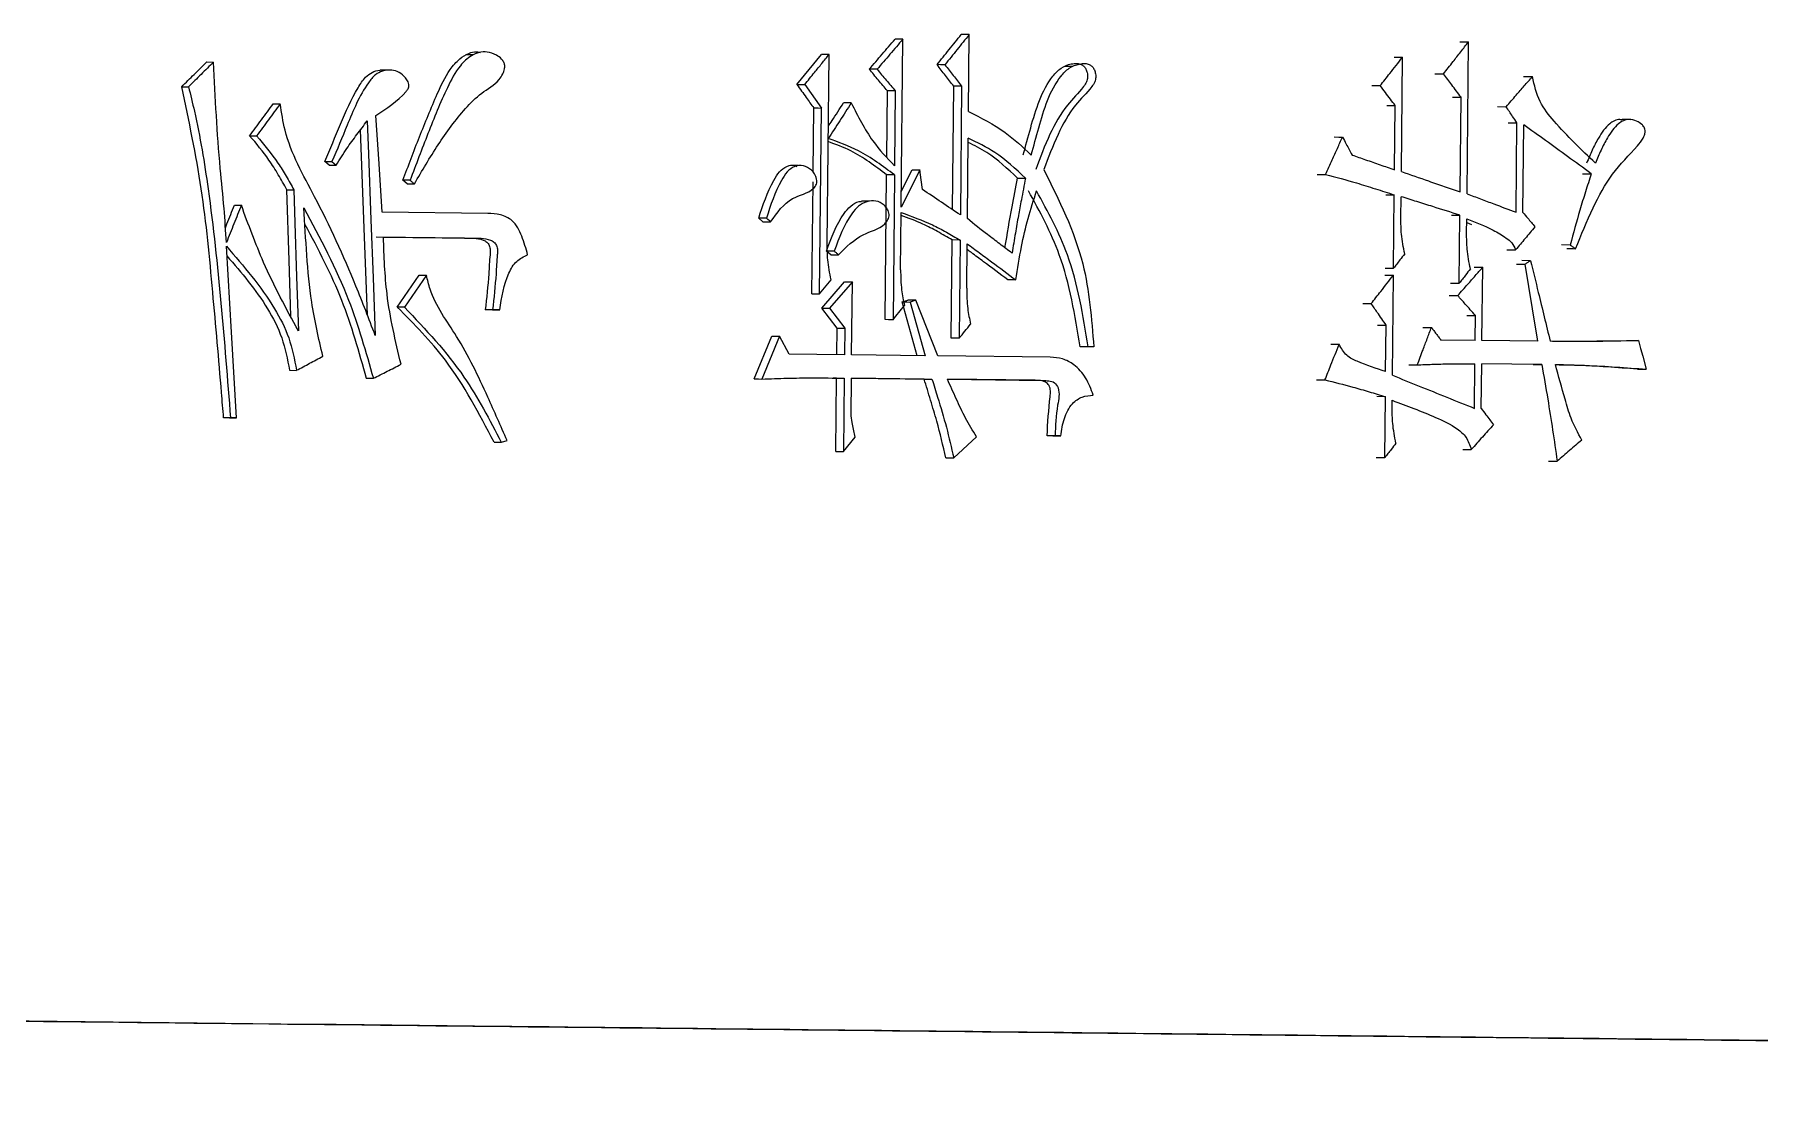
# Model space of a CAD drawing. Header units: millimetres. Extents: x 2344 to 4024, y 1094 to 2282.
# Drawn here: x 2963.73 to 2973.13, y 1241.76 to 1247.6 of the extents above; entities that cross this region are included whole.
import ezdxf

# ---------------------------------------------------------------- set-up
doc = ezdxf.new("R2010")
doc.units = ezdxf.units.MM

msp = doc.modelspace()

# ---------------------------------------------------------------- linework, layer by layer
at = {"color": 7, "linetype": 'Continuous', "lineweight": 25}
for p, q in [((2968.454, 1246.6584), (2968.4631, 1247.5734)), ((2968.8206, 1247.18), (2968.8247, 1247.5986)), ((2971.5383, 1246.7311), (2971.5465, 1247.5585)), ((2964.6683, 1247.4494), (2964.7059, 1247.4492)), ((2966.1205, 1247.4885), (2966.0806, 1247.4887)), ((2967.8858, 1247.3265), (2968.0188, 1247.4905)), ((2968.0508, 1246.4584), (2968.061, 1247.4903)), ((2971.1806, 1246.8519), (2971.1868, 1247.475)), ((2965.6526, 1247.404), (2965.6135, 1247.4042)), ((2969.3879, 1247.4254), (2969.3436, 1247.4256)), ((2971.3637, 1247.3851), (2971.4103, 1247.3848)), ((2971.8471, 1247.37), (2971.8947, 1247.3697)), ((2967.8858, 1247.3265), (2967.9279, 1247.3262)), ((2967.9279, 1247.3262), (2968.0194, 1247.1986)), ((2968.3755, 1246.9314), (2968.379, 1247.2918)), ((2968.4218, 1247.2916), (2968.379, 1247.2918)), ((2968.4218, 1247.2916), (2968.4177, 1246.8827)), ((2968.7336, 1246.6447), (2968.7403, 1247.317)), ((2968.7835, 1247.3168), (2968.7403, 1247.317)), ((2968.7835, 1247.3168), (2968.7766, 1246.6158)), ((2971.0191, 1247.3208), (2971.0653, 1247.3205)), ((2971.5011, 1246.7412), (2971.5062, 1247.2572)), ((2965.0309, 1247.2215), (2965.069, 1247.2213)), ((2967.9738, 1246.8496), (2967.9773, 1247.1989)), ((2968.0094, 1246.1862), (2968.0194, 1247.1986)), ((2968.182, 1247.2261), (2968.1396, 1247.2263)), ((2971.1432, 1246.8621), (2971.1467, 1247.2125)), ((2971.7046, 1247.206), (2971.7517, 1247.2057)), ((2971.8055, 1246.6307), (2971.8103, 1247.1175)), ((2971.8427, 1246.6303), (2971.8474, 1247.1073)), ((2972.4179, 1247.1351), (2972.3837, 1247.1353)), ((2972.432, 1247.135), (2972.423, 1247.1351)), ((2968.8148, 1246.5959), (2968.8191, 1247.034)), ((2967.8928, 1246.8853), (2967.8508, 1246.8856)), ((2965.7768, 1246.8047), (2965.7377, 1246.8049)), ((2965.7611, 1246.7852), (2965.7378, 1246.8049)), ((2967.9672, 1246.1864), (2967.9733, 1246.7965)), ((2968.3667, 1246.0457), (2968.3745, 1246.8342)), ((2968.4172, 1246.834), (2968.3745, 1246.8342)), ((2968.4172, 1246.834), (2968.4094, 1246.0455)), ((2969.0875, 1246.8166), (2969.1312, 1246.8164)), ((2968.2797, 1246.6913), (2968.2368, 1246.6915)), ((2971.0956, 1246.7261), (2971.1419, 1246.7258)), ((2971.1379, 1246.3266), (2971.1419, 1246.7258)), ((2971.1781, 1246.5988), (2971.1792, 1246.7156)), ((2964.8193, 1246.6687), (2964.8571, 1246.6685)), ((2966.2002, 1246.6248), (2965.6252, 1246.6311)), ((2967.7192, 1246.5983), (2967.6774, 1246.5986)), ((2967.7005, 1246.5788), (2967.6774, 1246.5986)), ((2968.4506, 1246.3176), (2968.4537, 1246.6291)), ((2971.4961, 1246.2447), (2971.4998, 1246.6147)), ((2971.5362, 1246.5169), (2971.5369, 1246.5948)), ((2966.0728, 1246.4896), (2965.5928, 1246.4949)), ((2965.6317, 1246.4947), (2966.1124, 1246.4894)), ((2966.0729, 1246.4896), (2966.1124, 1246.4894)), ((2967.7005, 1246.5788), (2967.7423, 1246.5786)), ((2971.5367, 1246.575), (2971.5631, 1246.5636)), ((2968.0697, 1246.3995), (2968.0467, 1246.4192)), ((2968.0697, 1246.3995), (2968.112, 1246.3993)), ((2968.7267, 1245.9444), (2968.732, 1246.4798)), ((2968.7752, 1246.4795), (2968.732, 1246.4798)), ((2968.7752, 1246.4795), (2968.7699, 1245.9441)), ((2968.811, 1246.2163), (2968.8134, 1246.4596)), ((2971.7563, 1246.4265), (2971.8034, 1246.4262)), ((2972.1008, 1246.4521), (2972.0533, 1246.4524)), ((2971.0916, 1246.3269), (2971.1379, 1246.3266)), ((2971.6199, 1245.9318), (2971.6238, 1246.3309)), ((2971.8075, 1246.3481), (2971.8548, 1246.3478)), ((2971.8847, 1246.3669), (2971.8374, 1246.3672)), ((2965.7073, 1246.1139), (2965.827, 1246.2877)), ((2965.8662, 1246.2875), (2965.7463, 1246.1137)), ((2965.827, 1246.2877), (2965.8662, 1246.2875)), ((2968.0094, 1246.1862), (2968.072, 1246.2634)), ((2968.0205, 1246.108), (2968.1454, 1246.2526)), ((2968.1878, 1246.2524), (2968.0628, 1246.1077)), ((2968.1839, 1245.8532), (2968.1878, 1246.2524)), ((2971.1321, 1245.7425), (2971.1375, 1246.2877)), ((2971.4491, 1246.245), (2971.4961, 1246.2447)), ((2965.7463, 1246.1137), (2965.7073, 1246.1139)), ((2967.9672, 1246.1864), (2968.0094, 1246.1862)), ((2968.4599, 1246.142), (2968.4908, 1246.1514)), ((2968.5416, 1245.8491), (2968.4599, 1246.142)), ((2968.5337, 1246.1512), (2968.5028, 1246.1418)), ((2968.5028, 1246.1418), (2968.5845, 1245.8488)), ((2968.6537, 1245.848), (2968.5337, 1246.1512)), ((2970.9699, 1246.1336), (2971.016, 1246.1333)), ((2971.4413, 1246.177), (2971.488, 1246.1767)), ((2966.2264, 1246.0987), (2966.1867, 1246.0989)), ((2966.2259, 1246.0985), (2966.1867, 1246.0989)), ((2966.2259, 1246.0985), (2966.2657, 1246.0983)), ((2966.2657, 1246.0983), (2966.2264, 1246.0987)), ((2968.1043, 1245.9999), (2968.0205, 1246.108)), ((2968.0628, 1246.1077), (2968.1467, 1245.9997)), ((2971.5826, 1245.9322), (2971.5839, 1246.0685)), ((2967.6533, 1245.7226), (2967.7485, 1245.9552)), ((2967.7904, 1245.9549), (2967.695, 1245.7223)), ((2967.8436, 1245.857), (2967.7904, 1245.9549)), ((2968.1029, 1245.8539), (2968.1043, 1245.9999)), ((2968.1467, 1245.9997), (2968.1452, 1245.8537)), ((2971.0949, 1245.7624), (2971.0974, 1246.0155)), ((2971.5826, 1245.9322), (2971.396, 1245.9343)), ((2971.9249, 1245.9283), (2971.6199, 1245.9318)), ((2972.327, 1245.9299), (2972.4246, 1245.9322)), ((2968.1452, 1245.8537), (2967.8436, 1245.857)), ((2968.5845, 1245.8488), (2968.1839, 1245.8532)), ((2969.2668, 1245.8412), (2968.6537, 1245.848)), ((2969.4733, 1245.8974), (2969.4291, 1245.8976)), ((2969.5039, 1245.897), (2969.4597, 1245.8973)), ((2969.5039, 1245.897), (2969.4734, 1245.8974)), ((2970.7952, 1245.9117), (2970.8411, 1245.9114)), ((2965.1195, 1245.7698), (2965.1577, 1245.7696)), ((2971.5789, 1245.5623), (2971.5813, 1245.8056)), ((2971.6162, 1245.5618), (2971.6186, 1245.8052)), ((2971.946, 1245.8015), (2971.6186, 1245.8052)), ((2971.8986, 1245.8018), (2971.946, 1245.8015)), ((2965.538, 1245.7264), (2965.5768, 1245.7262)), ((2968.1016, 1245.7274), (2968.0839, 1245.7275)), ((2968.0977, 1245.3282), (2968.1016, 1245.7274)), ((2968.1016, 1245.7274), (2968.144, 1245.7271)), ((2968.144, 1245.7271), (2968.14, 1245.328)), ((2968.1806, 1245.5222), (2968.1826, 1245.7267)), ((2968.1826, 1245.7267), (2968.6217, 1245.7218)), ((2968.5787, 1245.7221), (2968.1826, 1245.7265)), ((2968.5787, 1245.7221), (2968.6217, 1245.7218)), ((2968.7063, 1245.7209), (2969.2273, 1245.7151)), ((2969.1835, 1245.7154), (2968.7064, 1245.7207)), ((2969.1837, 1245.7154), (2969.2276, 1245.7151)), ((2971.0935, 1245.6261), (2971.0473, 1245.6264)), ((2971.0902, 1245.2951), (2971.0935, 1245.6261)), ((2971.1304, 1245.5673), (2971.1308, 1245.6062)), ((2964.798, 1245.5107), (2964.7603, 1245.5109)), ((2964.792, 1245.5106), (2964.7603, 1245.5109)), ((2964.792, 1245.5106), (2964.8298, 1245.5104)), ((2964.8298, 1245.5104), (2964.798, 1245.5107)), ((2966.2344, 1245.3779), (2966.2742, 1245.3777)), ((2966.2743, 1245.3777), (2966.3058, 1245.3871)), ((2968.14, 1245.328), (2968.2026, 1245.4052)), ((2968.7404, 1245.2921), (2968.8644, 1245.4076)), ((2969.2931, 1245.4126), (2969.2492, 1245.4128)), ((2969.2797, 1245.4125), (2969.3237, 1245.4122)), ((2969.3237, 1245.4122), (2969.2931, 1245.4126)), ((2968.0977, 1245.3282), (2968.14, 1245.328)), ((2971.044, 1245.2954), (2971.0902, 1245.2951)), ((2971.5149, 1245.3388), (2971.5617, 1245.3385))]:
    msp.add_line(p, q, dxfattribs=at)
at = {"color": 7, "linetype": 'Continuous', "lineweight": 25, "flags": 128}
for points in [[(2968.4631, 1247.5734), (2968.4391, 1247.5736), (2968.4203, 1247.5737)], [(2968.8247, 1247.5986), (2968.8005, 1247.5988), (2968.7814, 1247.5989)], [(2971.4997, 1247.5588), (2971.5258, 1247.5587), (2971.5465, 1247.5585)], [(2968.061, 1247.4903), (2968.0373, 1247.4904), (2968.0188, 1247.4905)], [(2968.6925, 1247.4346), (2968.6684, 1247.4347), (2968.6494, 1247.4349)], [(2971.1404, 1247.4752), (2971.1663, 1247.4751), (2971.1868, 1247.475)], [(2968.3227, 1247.4095), (2968.2989, 1247.4096), (2968.2801, 1247.4097)], [(2964.5318, 1247.3146), (2964.5528, 1247.3145), (2964.5692, 1247.3144)], [(2971.4594, 1247.2575), (2971.4855, 1247.2573), (2971.5062, 1247.2572)], [(2965.6252, 1246.6311), (2965.608, 1246.8941), (2965.5909, 1247.1572)], [(2967.9773, 1247.1989), (2968.0009, 1247.1988), (2968.0194, 1247.1986)], [(2971.1004, 1247.2128), (2971.1262, 1247.2127), (2971.1467, 1247.2125)], [(2965.544, 1246.0693), (2965.5263, 1246.5443), (2965.5063, 1247.0795)], [(2965.5432, 1247.1285), (2965.5499, 1246.9487), (2965.5634, 1246.589), (2965.5751, 1246.2743), (2965.5869, 1245.96)], [(2971.7632, 1247.1178), (2971.7894, 1247.1176), (2971.8103, 1247.1175)], [(2964.9024, 1247.0477), (2964.9237, 1247.0475), (2964.9403, 1247.0475)], [(2970.8138, 1247.0408), (2970.8395, 1247.0406), (2970.8598, 1247.0405)], [(2965.3127, 1246.9069), (2965.3267, 1246.9068), (2965.3389, 1246.9067), (2965.3512, 1246.9067)], [(2965.3362, 1246.8871), (2965.3245, 1246.897), (2965.3127, 1246.9069)], [(2965.3362, 1246.8871), (2965.3578, 1246.887), (2965.3747, 1246.8869)], [(2965.3512, 1246.9067), (2965.363, 1246.8968), (2965.3747, 1246.8869)], [(2965.7611, 1246.7852), (2965.7753, 1246.7851), (2965.7878, 1246.785), (2965.8002, 1246.785)], [(2968.5132, 1246.8619), (2968.5372, 1246.8618), (2968.5561, 1246.8617)], [(2968.5704, 1246.7544), (2968.5633, 1246.8081), (2968.5561, 1246.8617)], [(2970.7217, 1246.8373), (2970.7473, 1246.8372), (2970.7675, 1246.8371)], [(2972.1681, 1246.8406), (2972.1947, 1246.8404), (2972.2158, 1246.8403)], [(2965.1055, 1246.7534), (2965.1269, 1246.7532), (2965.1437, 1246.7532)], [(2965.1271, 1246.0643), (2965.1176, 1246.3686), (2965.1055, 1246.7534)], [(2965.1437, 1246.7532), (2965.1493, 1246.5733), (2965.1586, 1246.2785), (2965.1678, 1245.9839)], [(2967.7423, 1246.5786), (2967.7363, 1246.5837), (2967.7278, 1246.591), (2967.7192, 1246.5983)], [(2971.453, 1246.615), (2971.4791, 1246.6148), (2971.4998, 1246.6147)], [(2964.8298, 1245.5104), (2964.8026, 1245.978), (2964.7755, 1246.4456)], [(2968.089, 1246.419), (2968.0737, 1246.4191), (2968.0602, 1246.4192), (2968.0467, 1246.4192)], [(2972.0827, 1246.4326), (2972.1037, 1246.4325), (2972.117, 1246.4324), (2972.1303, 1246.4323)], [(2971.5769, 1246.3312), (2971.603, 1246.331), (2971.6238, 1246.3309)], [(2971.9249, 1245.9283), (2971.8954, 1246.1049), (2971.8751, 1246.2263), (2971.8548, 1246.3478)], [(2968.1454, 1246.2526), (2968.1691, 1246.2525), (2968.1878, 1246.2524)], [(2969.0798, 1246.262), (2969.0553, 1246.2621), (2969.0361, 1246.2622)], [(2971.0912, 1246.288), (2971.1171, 1246.2878), (2971.1375, 1246.2877)], [(2968.4599, 1246.142), (2968.4839, 1246.1419), (2968.5028, 1246.1418)], [(2968.5337, 1246.1512), (2968.5097, 1246.1513), (2968.4908, 1246.1514)], [(2968.0205, 1246.108), (2968.0442, 1246.1078), (2968.0628, 1246.1077)], [(2968.4094, 1246.0455), (2968.3855, 1246.0456), (2968.3667, 1246.0457)], [(2971.5371, 1246.0688), (2971.5632, 1246.0686), (2971.5839, 1246.0685)], [(2967.7485, 1245.9552), (2967.7719, 1245.9551), (2967.7904, 1245.9549)], [(2968.1043, 1245.9999), (2968.128, 1245.9998), (2968.1467, 1245.9997)], [(2968.7699, 1245.9441), (2968.7457, 1245.9443), (2968.7267, 1245.9444)], [(2971.0511, 1246.0158), (2971.0769, 1246.0157), (2971.0974, 1246.0155)], [(2971.2978, 1246.0033), (2971.3237, 1246.0032), (2971.3443, 1246.003)], [(2972.4246, 1245.9322), (2972.4517, 1245.932), (2972.473, 1245.9319)], [(2972.473, 1245.9319), (2972.4847, 1245.8891), (2972.4964, 1245.8464), (2972.5157, 1245.7757)], [(2971.221, 1245.7997), (2971.247, 1245.7996), (2971.2675, 1245.7994)], [(2972.4672, 1245.776), (2972.4944, 1245.7758), (2972.5157, 1245.7757)], [(2967.6533, 1245.7226), (2967.6767, 1245.7224), (2967.695, 1245.7223)], [(2970.7181, 1245.7177), (2970.7437, 1245.7176), (2970.7639, 1245.7174)], [(2968.2026, 1245.4052), (2968.1943, 1245.4492), (2968.1874, 1245.4857), (2968.1806, 1245.5222)], [(2968.6972, 1245.2924), (2968.7214, 1245.2922), (2968.7404, 1245.2921)], [(2971.9824, 1245.2752), (2972.0088, 1245.275), (2972.0298, 1245.2748)]]:
    msp.add_lwpolyline(points, dxfattribs=at)
at = {"color": 7, "linetype": 'Continuous', "lineweight": 25}
for points, knots in [([(2968.2801, 1247.4097), (2968.3035, 1247.4371), (2968.3503, 1247.4917), (2968.397, 1247.5464), (2968.4203, 1247.5737)], [0, 0, 0, 0, 0.5, 1, 1, 1, 1]), ([(2968.4631, 1247.5734), (2968.4397, 1247.5461), (2968.3929, 1247.4915), (2968.3461, 1247.4368), (2968.3227, 1247.4095)], [0, 0, 0, 0, 0.5, 1, 1, 1, 1]), ([(2968.6494, 1247.4349), (2968.6714, 1247.4622), (2968.7154, 1247.5169), (2968.7594, 1247.5716), (2968.7814, 1247.5989)], [0, 0, 0, 0, 0.5, 1, 1, 1, 1]), ([(2968.8247, 1247.5986), (2968.8027, 1247.5713), (2968.7586, 1247.5166), (2968.7146, 1247.4619), (2968.6925, 1247.4346)], [0, 0, 0, 0, 0.5, 1, 1, 1, 1]), ([(2971.4103, 1247.3848), (2971.4277, 1247.4069), (2971.4591, 1247.4469), (2971.5044, 1247.5049), (2971.5325, 1247.5406), (2971.5465, 1247.5585)], [0, 0, 0, 0, 0.381889, 0.690944, 1, 1, 1, 1]), ([(2964.7059, 1247.4492), (2964.6831, 1247.4267), (2964.6376, 1247.3818), (2964.592, 1247.3368), (2964.5692, 1247.3144)], [0, 0, 0, 0, 0.5000006, 1, 1, 1, 1]), ([(2964.7757, 1246.4651), (2964.7718, 1246.5274), (2964.7634, 1246.6622), (2964.7281, 1246.9891), (2964.7152, 1247.2554), (2964.7059, 1247.4492)], [0, 0, 0, 0, 0.189809, 0.410519, 1, 1, 1, 1]), ([(2965.7377, 1246.8049), (2965.7675, 1246.884), (2965.8269, 1247.0423), (2965.9106, 1247.2439), (2965.9778, 1247.3922), (2966.0414, 1247.4642), (2966.0917, 1247.4972), (2966.1317, 1247.5074), (2966.1524, 1247.5029), (2966.1587, 1247.5016)], [0, 0, 0, 0, 0.291213, 0.582505, 0.756466, 0.850428, 0.92055, 0.97589, 1, 1, 1, 1]), ([(2965.8002, 1246.785), (2965.8423, 1246.8568), (2965.9266, 1247.0007), (2966.0491, 1247.1679), (2966.1635, 1247.284), (2966.2469, 1247.3275), (2966.2819, 1247.3813), (2966.292, 1247.4082), (2966.2936, 1247.4304), (2966.2882, 1247.4495), (2966.2733, 1247.4698), (2966.243, 1247.4914), (2966.2003, 1247.5059), (2966.152, 1247.5042), (2966.1002, 1247.4801), (2966.0354, 1247.4186), (2965.9583, 1247.2712), (2965.8736, 1247.0596), (2965.8091, 1246.8897), (2965.7768, 1246.8047)], [0, 0, 0, 0, 0.136957, 0.274218, 0.342993, 0.411592, 0.43237, 0.4478, 0.457544, 0.467369, 0.47903, 0.498668, 0.53085, 0.556966, 0.583054, 0.629193, 0.705477, 0.852605, 1, 1, 1, 1]), ([(2967.9279, 1247.3262), (2967.9458, 1247.3483), (2967.977, 1247.3867), (2968.0214, 1247.4414), (2968.0478, 1247.474), (2968.061, 1247.4903)], [0, 0, 0, 0, 0.404353, 0.702176, 1, 1, 1, 1]), ([(2968.7403, 1247.317), (2968.7252, 1247.3367), (2968.6949, 1247.3759), (2968.6646, 1247.4152), (2968.6494, 1247.4349)], [0, 0, 0, 0, 0.5, 1, 1, 1, 1]), ([(2968.6925, 1247.4346), (2968.7077, 1247.415), (2968.738, 1247.3757), (2968.7684, 1247.3364), (2968.7835, 1247.3168)], [0, 0, 0, 0, 0.499999, 1, 1, 1, 1]), ([(2969.1193, 1246.9428), (2969.1325, 1246.992), (2969.1725, 1247.1406), (2969.226, 1247.3168), (2969.3238, 1247.4194), (2969.3719, 1247.4386), (2969.4094, 1247.4427), (2969.4331, 1247.4379), (2969.4498, 1247.4269), (2969.4614, 1247.411), (2969.4692, 1247.3903), (2969.4717, 1247.3659), (2969.4653, 1247.3384), (2969.4278, 1247.286), (2969.3452, 1247.2078), (2969.2581, 1247.0519), (2969.2115, 1246.9286), (2969.1871, 1246.8641)], [0, 0, 0, 0, 0.114665, 0.34582, 0.395292, 0.445039, 0.471751, 0.4905, 0.505134, 0.519754, 0.535695, 0.554426, 0.573163, 0.596938, 0.702325, 0.844463, 1, 1, 1, 1]), ([(2969.1631, 1246.9425), (2969.1763, 1246.9918), (2969.2163, 1247.1403), (2969.27, 1247.3165), (2969.3679, 1247.4191), (2969.4161, 1247.4383), (2969.4536, 1247.4424), (2969.4774, 1247.4377), (2969.4941, 1247.4266), (2969.5057, 1247.4107), (2969.5134, 1247.39), (2969.5159, 1247.3656), (2969.5095, 1247.3381), (2969.4719, 1247.2857), (2969.3892, 1247.2075), (2969.302, 1247.0516), (2969.2554, 1246.9283), (2969.231, 1246.8639)], [0, 0, 0, 0, 0.1146139, 0.3456672, 0.3952289, 0.4450663, 0.4717842, 0.4905587, 0.5052069, 0.519841, 0.5357941, 0.5545121, 0.5732086, 0.596986, 0.7024501, 0.8445769, 1, 1, 1, 1]), ([(2971.0653, 1247.3205), (2971.0827, 1247.3426), (2971.1117, 1247.3794), (2971.1521, 1247.4309), (2971.1752, 1247.4603), (2971.1868, 1247.475)], [0, 0, 0, 0, 0.429625, 0.714813, 1, 1, 1, 1]), ([(2965.3127, 1246.9069), (2965.3408, 1246.975), (2965.397, 1247.1113), (2965.4659, 1247.2673), (2965.5269, 1247.3625), (2965.5688, 1247.3942), (2965.5978, 1247.4049), (2965.6128, 1247.4039), (2965.6136, 1247.4039)], [0, 0, 0, 0, 0.362586, 0.725437, 0.843323, 0.91947, 0.995724, 1, 1, 1, 1]), ([(2965.5909, 1247.1572), (2965.6492, 1247.1961), (2965.7124, 1247.2382), (2965.7655, 1247.3007), (2965.7708, 1247.3141), (2965.7713, 1247.3276), (2965.7653, 1247.3453), (2965.7483, 1247.3695), (2965.7186, 1247.395), (2965.6738, 1247.4075), (2965.6286, 1247.4027), (2965.5829, 1247.3795), (2965.5076, 1247.2848), (2965.4398, 1247.1181), (2965.3787, 1246.9724), (2965.3512, 1246.9067)], [0, 0, 0, 0, 0.213803, 0.231404, 0.243039, 0.254767, 0.269089, 0.295977, 0.341507, 0.385242, 0.439295, 0.482251, 0.540946, 0.792954, 1, 1, 1, 1]), ([(2968.379, 1247.2918), (2968.3626, 1247.3115), (2968.3296, 1247.3508), (2968.2966, 1247.3901), (2968.2801, 1247.4097)], [0, 0, 0, 0, 0.5, 1, 1, 1, 1]), ([(2968.3227, 1247.4095), (2968.3392, 1247.3898), (2968.3723, 1247.3505), (2968.4053, 1247.3112), (2968.4218, 1247.2916)], [0, 0, 0, 0, 0.499999, 1, 1, 1, 1]), ([(2971.5062, 1247.2572), (2971.4977, 1247.2684), (2971.4808, 1247.2909), (2971.4489, 1247.3335), (2971.4254, 1247.3648), (2971.4103, 1247.3848)], [0, 0, 0, 0, 0.264388, 0.528776, 1, 1, 1, 1]), ([(2971.7517, 1247.2057), (2971.77, 1247.2267), (2971.8029, 1247.2645), (2971.8506, 1247.3191), (2971.88, 1247.3528), (2971.8946, 1247.3697)], [0, 0, 0, 0, 0.383515, 0.691757, 1, 1, 1, 1]), ([(2972.2386, 1246.8985), (2972.1617, 1246.9714), (2972.0541, 1247.0734), (2971.9276, 1247.23), (2971.9058, 1247.3227), (2971.8947, 1247.3697)], [0, 0, 0, 0, 0.5529293, 0.7735162, 1, 1, 1, 1]), ([(2964.7603, 1245.5109), (2964.7566, 1245.5566), (2964.7381, 1245.7851), (2964.701, 1246.201), (2964.6494, 1246.7609), (2964.5711, 1247.1297), (2964.5318, 1247.3146)], [0, 0, 0, 0, 0.075489, 0.377451, 0.687928, 1, 1, 1, 1]), ([(2964.5692, 1247.3144), (2964.5801, 1247.2701), (2964.6253, 1247.0869), (2964.6896, 1246.6939), (2964.7484, 1246.1356), (2964.7815, 1245.7191), (2964.798, 1245.5107)], [0, 0, 0, 0, 0.075478, 0.31225, 0.655902, 1, 1, 1, 1]), ([(2967.8858, 1247.3265), (2967.8942, 1247.3147), (2967.9111, 1247.2912), (2967.9416, 1247.2487), (2967.9636, 1247.2179), (2967.9773, 1247.1989)], [0, 0, 0, 0, 0.276482, 0.552965, 1, 1, 1, 1]), ([(2971.1467, 1247.2125), (2971.1382, 1247.2238), (2971.1204, 1247.2474), (2971.0933, 1247.2834), (2971.0746, 1247.3082), (2971.0653, 1247.3205)], [0, 0, 0, 0, 0.312458, 0.656229, 1, 1, 1, 1]), ([(2964.9024, 1247.0477), (2964.9239, 1247.0766), (2964.9667, 1247.1346), (2965.0095, 1247.1925), (2965.0309, 1247.2215)], [0, 0, 0, 0, 0.500104, 1, 1, 1, 1]), ([(2965.069, 1247.2213), (2965.0476, 1247.1923), (2965.0047, 1247.1344), (2964.9618, 1247.0764), (2964.9403, 1247.0475)], [0, 0, 0, 0, 0.499896, 1, 1, 1, 1]), ([(2965.5869, 1245.96), (2965.5523, 1246.05), (2965.4534, 1246.3077), (2965.2849, 1246.6756), (2965.1042, 1246.9912), (2965.0764, 1247.173), (2965.069, 1247.2213)], [0, 0, 0, 0, 0.210989, 0.603952, 0.894949, 1, 1, 1, 1]), ([(2968.182, 1247.2261), (2968.1611, 1247.1938), (2968.1193, 1247.1294), (2968.0774, 1247.0649), (2968.0565, 1247.0327)], [0, 0, 0, 0, 0.499999, 1, 1, 1, 1]), ([(2968.0571, 1247.0991), (2968.0637, 1247.1093), (2968.0912, 1247.1517), (2968.1187, 1247.1941), (2968.1396, 1247.2263)], [0, 0, 0, 0, 0.240146, 1, 1, 1, 1]), ([(2968.182, 1247.2261), (2968.218, 1247.1541), (2968.2819, 1247.0263), (2968.3764, 1246.9264), (2968.4177, 1246.8827)], [0, 0, 0, 0, 0.562518, 1, 1, 1, 1]), ([(2968.8206, 1247.18), (2968.8892, 1247.1454), (2969.0127, 1247.0832), (2969.1168, 1246.9858), (2969.163, 1246.9425)], [0, 0, 0, 0, 0.555995, 1, 1, 1, 1]), ([(2971.8103, 1247.1175), (2971.8025, 1247.1293), (2971.7888, 1247.1499), (2971.7692, 1247.1793), (2971.7575, 1247.1969), (2971.7517, 1247.2057)], [0, 0, 0, 0, 0.401179, 0.700589, 1, 1, 1, 1]), ([(2965.3747, 1246.8869), (2965.3935, 1246.9177), (2965.4286, 1246.9752), (2965.4869, 1247.054), (2965.5244, 1247.1037), (2965.5432, 1247.1285)], [0, 0, 0, 0, 0.36386, 0.681835, 1, 1, 1, 1]), ([(2972.2158, 1246.8403), (2972.1726, 1246.8717), (2972.0897, 1246.9318), (2971.9669, 1247.0209), (2971.8872, 1247.0785), (2971.8474, 1247.1073)], [0, 0, 0, 0, 0.352543, 0.676271, 1, 1, 1, 1]), ([(2972.1303, 1246.4323), (2972.1608, 1246.5069), (2972.2186, 1246.648), (2972.3236, 1246.8471), (2972.4342, 1246.952), (2972.4936, 1247.0236), (2972.5064, 1247.0512), (2972.5103, 1247.0681), (2972.5087, 1247.0833), (2972.5024, 1247.0973), (2972.4878, 1247.1139), (2972.4598, 1247.1301), (2972.4249, 1247.1382), (2972.3901, 1247.1316), (2972.3469, 1247.101), (2972.3063, 1247.0441), (2972.2681, 1246.9692), (2972.2484, 1246.9221), (2972.2386, 1246.8985)], [0, 0, 0, 0, 0.198042, 0.374573, 0.552198, 0.596402, 0.611696, 0.627125, 0.637321, 0.647491, 0.664271, 0.693708, 0.734691, 0.762967, 0.791178, 0.874805, 0.937128, 1, 1, 1, 1]), ([(2972.3831, 1247.1336), (2972.3793, 1247.1346), (2972.3657, 1247.138), (2972.3414, 1247.1311), (2972.2984, 1247.1014), (2972.2578, 1247.0437), (2972.2198, 1246.969), (2972.2003, 1246.9223), (2972.1905, 1246.8988)], [0, 0, 0, 0, 0.0400536, 0.1422788, 0.2442449, 0.549452, 0.7737697, 1, 1, 1, 1]), ([(2965.1055, 1246.7534), (2965.0901, 1246.7808), (2965.0591, 1246.8358), (2964.9953, 1246.9376), (2964.9389, 1247.0045), (2964.9024, 1247.0477)], [0, 0, 0, 0, 0.261814, 0.523735, 1, 1, 1, 1]), ([(2964.9403, 1247.0475), (2964.9808, 1246.9993), (2965.0392, 1246.9297), (2965.1016, 1246.8268), (2965.1297, 1246.7777), (2965.1437, 1246.7532)], [0, 0, 0, 0, 0.53008, 0.764867, 1, 1, 1, 1]), ([(2968.3745, 1246.8342), (2968.3113, 1246.8824), (2968.2118, 1246.9583), (2968.0979, 1247.0002), (2968.0563, 1247.0155)], [0, 0, 0, 0, 0.6351167, 1, 1, 1, 1]), ([(2968.4172, 1246.834), (2968.3537, 1246.8816), (2968.2412, 1246.9661), (2968.1125, 1247.0124), (2968.0564, 1247.0326)], [0, 0, 0, 0, 0.564482, 1, 1, 1, 1]), ([(2969.0875, 1246.8166), (2969.0341, 1246.8675), (2968.9518, 1246.946), (2968.8535, 1246.9942), (2968.8189, 1247.0112)], [0, 0, 0, 0, 0.648071, 1, 1, 1, 1]), ([(2969.1312, 1246.8164), (2969.0775, 1246.8667), (2968.9823, 1246.9559), (2968.8686, 1247.0103), (2968.8191, 1247.034)], [0, 0, 0, 0, 0.564053, 1, 1, 1, 1]), ([(2970.7675, 1246.8371), (2970.7796, 1246.8636), (2970.801, 1246.9108), (2970.8317, 1246.9786), (2970.8504, 1247.0199), (2970.8598, 1247.0405)], [0, 0, 0, 0, 0.391545, 0.695772, 1, 1, 1, 1]), ([(2970.8598, 1247.0405), (2970.8665, 1247.0277), (2970.8785, 1247.005), (2970.8957, 1246.9724), (2970.9062, 1246.9525), (2970.9114, 1246.9425)], [0, 0, 0, 0, 0.391182, 0.695591, 1, 1, 1, 1]), ([(2967.6774, 1246.5986), (2967.7005, 1246.6696), (2967.7296, 1246.7589), (2967.7882, 1246.8519), (2967.8287, 1246.8847), (2967.8666, 1246.8902), (2967.8828, 1246.8812), (2967.8848, 1246.8801)], [0, 0, 0, 0, 0.564814, 0.709054, 0.847416, 0.981339, 1, 1, 1, 1]), ([(2967.7423, 1246.5786), (2967.7775, 1246.6284), (2967.8397, 1246.7166), (2967.9486, 1246.7321), (2967.9853, 1246.7712), (2967.9921, 1246.7833), (2967.9947, 1246.7975), (2967.9927, 1246.8172), (2967.9837, 1246.8403), (2967.9599, 1246.8676), (2967.922, 1246.8869), (2967.8713, 1246.8859), (2967.83, 1246.8513), (2967.7716, 1246.7591), (2967.7424, 1246.6696), (2967.7192, 1246.5983)], [0, 0, 0, 0, 0.207432, 0.366418, 0.382715, 0.398413, 0.414081, 0.430605, 0.46489, 0.496828, 0.558373, 0.618693, 0.680986, 0.745897, 1, 1, 1, 1]), ([(2970.9114, 1246.9425), (2970.9361, 1246.934), (2970.9871, 1246.9163), (2971.0644, 1246.8895), (2971.1169, 1246.8712), (2971.1432, 1246.8621)], [0, 0, 0, 0, 0.318767, 0.659383, 1, 1, 1, 1]), ([(2965.8002, 1246.785), (2965.7963, 1246.7882), (2965.7885, 1246.7948), (2965.7807, 1246.8014), (2965.7768, 1246.8047)], [0, 0, 0, 0, 0.499388, 1, 1, 1, 1]), ([(2968.5561, 1246.8617), (2968.5391, 1246.8278), (2968.5051, 1246.76), (2968.471, 1246.6922), (2968.454, 1246.6584)], [0, 0, 0, 0, 0.5, 1, 1, 1, 1]), ([(2968.4549, 1246.7456), (2968.4573, 1246.7505), (2968.4768, 1246.7893), (2968.4962, 1246.828), (2968.5132, 1246.8619)], [0, 0, 0, 0, 0.125806, 1, 1, 1, 1]), ([(2969.0196, 1246.4371), (2969.0322, 1246.5117), (2969.0536, 1246.6385), (2969.0776, 1246.7647), (2969.0875, 1246.8166)], [0, 0, 0, 0, 0.5881827, 1, 1, 1, 1]), ([(2969.1312, 1246.8164), (2969.1238, 1246.7769), (2969.111, 1246.709), (2969.0924, 1246.6094), (2969.0754, 1246.5128), (2969.0642, 1246.4446), (2969.0582, 1246.4082)], [0, 0, 0, 0, 0.290566, 0.500351, 0.733449, 1, 1, 1, 1]), ([(2969.2309, 1246.8638), (2969.3145, 1246.6967), (2969.4651, 1246.3955), (2969.4919, 1246.0506), (2969.5039, 1245.897)], [0, 0, 0, 0, 0.554585, 1, 1, 1, 1]), ([(2970.7675, 1246.8371), (2970.8235, 1246.822), (2970.9143, 1246.7974), (2971.0388, 1246.7589), (2971.1075, 1246.7368), (2971.1419, 1246.7258)], [0, 0, 0, 0, 0.445487, 0.722723, 1, 1, 1, 1]), ([(2971.1806, 1246.8519), (2971.2298, 1246.8349), (2971.3079, 1246.808), (2971.4147, 1246.7711), (2971.4723, 1246.7512), (2971.5011, 1246.7412)], [0, 0, 0, 0, 0.459922, 0.729961, 1, 1, 1, 1]), ([(2972.2158, 1246.8403), (2972.2051, 1246.8076), (2972.1836, 1246.7421), (2972.1444, 1246.6131), (2972.1181, 1246.5159), (2972.1008, 1246.4521)], [0, 0, 0, 0, 0.2558689, 0.5117595, 1, 1, 1, 1]), ([(2968.0467, 1246.4192), (2968.0731, 1246.4919), (2968.1062, 1246.5828), (2968.1771, 1246.6656), (2968.2119, 1246.6886), (2968.2328, 1246.6893), (2968.237, 1246.6894)], [0, 0, 0, 0, 0.641275, 0.803393, 0.960341, 1, 1, 1, 1]), ([(2968.112, 1246.3993), (2968.1542, 1246.4411), (2968.229, 1246.5153), (2968.3407, 1246.5392), (2968.3828, 1246.5892), (2968.3912, 1246.6192), (2968.38, 1246.6479), (2968.3565, 1246.6761), (2968.3165, 1246.6967), (2968.2659, 1246.6914), (2968.2195, 1246.6665), (2968.1487, 1246.5812), (2968.1155, 1246.491), (2968.089, 1246.419)], [0, 0, 0, 0, 0.206661, 0.366392, 0.399431, 0.430957, 0.463098, 0.497343, 0.55842, 0.619657, 0.681855, 0.746075, 1, 1, 1, 1]), ([(2968.7766, 1246.6158), (2968.7423, 1246.6389), (2968.6736, 1246.6851), (2968.6048, 1246.7313), (2968.5704, 1246.7544)], [0, 0, 0, 0, 0.5, 1, 1, 1, 1]), ([(2969.0798, 1246.262), (2969.089, 1246.3228), (2969.1061, 1246.4357), (2969.1441, 1246.598), (2969.1758, 1246.6975), (2969.1917, 1246.7475)], [0, 0, 0, 0, 0.368189, 0.683272, 1, 1, 1, 1]), ([(2969.4291, 1245.8976), (2969.4013, 1246.0692), (2969.3521, 1246.373), (2969.2097, 1246.6341), (2969.1479, 1246.7477)], [0, 0, 0, 0, 0.565117, 1, 1, 1, 1]), ([(2969.4733, 1245.8973), (2969.4455, 1246.069), (2969.3961, 1246.3728), (2969.2536, 1246.6339), (2969.1917, 1246.7475)], [0, 0, 0, 0, 0.565057, 1, 1, 1, 1]), ([(2971.4998, 1246.6147), (2971.4504, 1246.6302), (2971.3723, 1246.6549), (2971.2655, 1246.6885), (2971.208, 1246.7066), (2971.1792, 1246.7156)], [0, 0, 0, 0, 0.462939, 0.731469, 1, 1, 1, 1]), ([(2971.5383, 1246.7311), (2971.5626, 1246.7219), (2971.6113, 1246.7037), (2971.7004, 1246.6702), (2971.7651, 1246.6459), (2971.8055, 1246.6307)], [0, 0, 0, 0, 0.272852, 0.545704, 1, 1, 1, 1]), ([(2964.7701, 1246.5456), (2964.773, 1246.5527), (2964.7894, 1246.5938), (2964.8058, 1246.6349), (2964.8193, 1246.6687)], [0, 0, 0, 0, 0.174449, 1, 1, 1, 1]), ([(2964.8571, 1246.6685), (2964.8435, 1246.6347), (2964.8164, 1246.5668), (2964.7892, 1246.499), (2964.7757, 1246.4651)], [0, 0, 0, 0, 0.499738, 1, 1, 1, 1]), ([(2965.1678, 1245.9839), (2965.1013, 1246.1067), (2964.9824, 1246.3265), (2964.8955, 1246.5638), (2964.8571, 1246.6685)], [0, 0, 0, 0, 0.55885, 1, 1, 1, 1]), ([(2965.1982, 1246.6552), (2965.286, 1246.4908), (2965.4433, 1246.1962), (2965.5358, 1245.8702), (2965.5768, 1245.7262)], [0, 0, 0, 0, 0.558101, 1, 1, 1, 1]), ([(2965.3011, 1245.846), (2965.2785, 1245.9439), (2965.2367, 1246.1252), (2965.2126, 1246.3975), (2965.203, 1246.5692), (2965.1982, 1246.6552)], [0, 0, 0, 0, 0.36957, 0.684315, 1, 1, 1, 1]), ([(2966.4178, 1246.3984), (2966.4083, 1246.4323), (2966.3897, 1246.499), (2966.3448, 1246.5875), (2966.2694, 1246.6206), (2966.2232, 1246.6234), (2966.2002, 1246.6248)], [0, 0, 0, 0, 0.293355, 0.577118, 0.789642, 1, 1, 1, 1]), ([(2968.732, 1246.4798), (2968.7056, 1246.4951), (2968.6529, 1246.5258), (2968.5612, 1246.5738), (2968.4932, 1246.5984), (2968.4536, 1246.6127)], [0, 0, 0, 0, 0.294086, 0.588255, 1, 1, 1, 1]), ([(2968.4537, 1246.6291), (2968.511, 1246.6085), (2968.5951, 1246.5782), (2968.7005, 1246.523), (2968.7503, 1246.4941), (2968.7752, 1246.4795)], [0, 0, 0, 0, 0.517051, 0.758309, 1, 1, 1, 1]), ([(2969.0582, 1246.4082), (2969.0359, 1246.4248), (2968.9913, 1246.458), (2968.9098, 1246.5199), (2968.8514, 1246.5667), (2968.8148, 1246.5959)], [0, 0, 0, 0, 0.272013, 0.54403, 1, 1, 1, 1]), ([(2971.1986, 1246.4038), (2971.1915, 1246.4397), (2971.1788, 1246.5039), (2971.1783, 1246.5697), (2971.1781, 1246.5988)], [0, 0, 0, 0, 0.558776, 1, 1, 1, 1]), ([(2971.5369, 1246.5948), (2971.5855, 1246.576), (2971.6597, 1246.5475), (2971.7397, 1246.4999), (2971.7848, 1246.4663), (2971.7972, 1246.4397), (2971.8034, 1246.4262)], [0, 0, 0, 0, 0.493564, 0.753584, 0.87545, 1, 1, 1, 1]), ([(2971.8427, 1246.6303), (2971.8516, 1246.6196), (2971.8671, 1246.6012), (2971.8892, 1246.575), (2971.9023, 1246.5594), (2971.9088, 1246.5516)], [0, 0, 0, 0, 0.406188, 0.703094, 1, 1, 1, 1]), ([(2965.2038, 1246.5647), (2965.2751, 1246.4297), (2965.4154, 1246.1643), (2965.4976, 1245.8706), (2965.538, 1245.7264)], [0, 0, 0, 0, 0.508594, 1, 1, 1, 1]), ([(2965.7275, 1245.8024), (2965.6974, 1245.929), (2965.6435, 1246.1562), (2965.6353, 1246.3908), (2965.6317, 1246.4947)], [0, 0, 0, 0, 0.557432, 1, 1, 1, 1]), ([(2966.0728, 1246.4896), (2966.1079, 1246.4908), (2966.1502, 1246.4923), (2966.1955, 1246.4697), (2966.2099, 1246.4499), (2966.2151, 1246.4245), (2966.2099, 1246.3729), (2966.2048, 1246.2641), (2966.1939, 1246.1644), (2966.1867, 1246.0989)], [0, 0, 0, 0, 0.2224082, 0.2686085, 0.3159349, 0.3650453, 0.4159457, 0.6165474, 1, 1, 1, 1]), ([(2966.1124, 1246.4894), (2966.1474, 1246.4906), (2966.1898, 1246.492), (2966.2352, 1246.4695), (2966.2496, 1246.4497), (2966.2549, 1246.4243), (2966.2496, 1246.3727), (2966.2445, 1246.2639), (2966.2336, 1246.1642), (2966.2264, 1246.0987)], [0, 0, 0, 0, 0.222627, 0.268861, 0.316195, 0.365291, 0.416171, 0.616695, 1, 1, 1, 1]), ([(2971.5566, 1246.3219), (2971.5495, 1246.3578), (2971.5369, 1246.422), (2971.5364, 1246.4878), (2971.5362, 1246.5169)], [0, 0, 0, 0, 0.558776, 1, 1, 1, 1]), ([(2971.9088, 1246.5516), (2971.8998, 1246.541), (2971.8819, 1246.5196), (2971.8468, 1246.4778), (2971.8206, 1246.4467), (2971.8035, 1246.4262)], [0, 0, 0, 0, 0.255381, 0.510761, 1, 1, 1, 1]), ([(2964.7755, 1246.4456), (2964.8691, 1246.3375), (2965.0007, 1246.1858), (2965.1233, 1245.9485), (2965.1462, 1245.8295), (2965.1577, 1245.7697)], [0, 0, 0, 0, 0.55192, 0.774765, 1, 1, 1, 1]), ([(2966.2657, 1246.0983), (2966.2765, 1246.1671), (2966.2915, 1246.262), (2966.3526, 1246.3687), (2966.3964, 1246.3887), (2966.4178, 1246.3984)], [0, 0, 0, 0, 0.573515, 0.792079, 1, 1, 1, 1]), ([(2968.072, 1246.2634), (2968.0647, 1246.2993), (2968.0516, 1246.3635), (2968.051, 1246.4293), (2968.0508, 1246.4584)], [0, 0, 0, 0, 0.5587772, 1, 1, 1, 1]), ([(2968.112, 1246.3993), (2968.1082, 1246.4026), (2968.1005, 1246.4091), (2968.0929, 1246.4157), (2968.089, 1246.419)], [0, 0, 0, 0, 0.499455, 1, 1, 1, 1]), ([(2969.0361, 1246.2622), (2968.9917, 1246.2953), (2968.9252, 1246.3448), (2968.8508, 1246.4), (2968.8209, 1246.4222), (2968.8131, 1246.428)], [0, 0, 0, 0, 0.598369, 0.895433, 1, 1, 1, 1]), ([(2968.8134, 1246.4596), (2968.8357, 1246.4431), (2968.8803, 1246.4101), (2968.9691, 1246.3442), (2969.0355, 1246.2948), (2969.0798, 1246.262)], [0, 0, 0, 0, 0.25064, 0.501281, 1, 1, 1, 1]), ([(2971.1986, 1246.4038), (2971.1899, 1246.3928), (2971.1755, 1246.3744), (2971.1552, 1246.3487), (2971.1437, 1246.334), (2971.1379, 1246.3266)], [0, 0, 0, 0, 0.429625, 0.714813, 1, 1, 1, 1]), ([(2972.1008, 1246.4521), (2972.1057, 1246.4488), (2972.1155, 1246.4422), (2972.1253, 1246.4356), (2972.1303, 1246.4323)], [0, 0, 0, 0, 0.5001439, 1, 1, 1, 1]), ([(2964.7785, 1246.3929), (2964.8573, 1246.3014), (2964.9738, 1246.1661), (2965.085, 1245.9485), (2965.108, 1245.8296), (2965.1195, 1245.7699)], [0, 0, 0, 0, 0.509787, 0.753558, 1, 1, 1, 1]), ([(2968.4506, 1246.3176), (2968.4512, 1246.2806), (2968.4522, 1246.2147), (2968.4658, 1246.1507), (2968.4718, 1246.1227)], [0, 0, 0, 0, 0.56114, 1, 1, 1, 1]), ([(2971.488, 1246.1767), (2971.5064, 1246.1975), (2971.5382, 1246.2337), (2971.5835, 1246.2851), (2971.6104, 1246.3157), (2971.6238, 1246.3309)], [0, 0, 0, 0, 0.406183, 0.703092, 1, 1, 1, 1]), ([(2971.5566, 1246.3219), (2971.5479, 1246.3109), (2971.5335, 1246.2925), (2971.5134, 1246.2667), (2971.5019, 1246.2521), (2971.4961, 1246.2447)], [0, 0, 0, 0, 0.429625, 0.714813, 1, 1, 1, 1]), ([(2971.8847, 1246.3669), (2971.8987, 1246.3093), (2971.9236, 1246.2073), (2971.9593, 1246.0608), (2971.9809, 1245.972), (2971.9917, 1245.9276)], [0, 0, 0, 0, 0.393566, 0.696783, 1, 1, 1, 1]), ([(2966.3058, 1245.3871), (2966.2709, 1245.4663), (2966.1859, 1245.6594), (2966.0543, 1245.9387), (2965.9012, 1246.1381), (2965.8721, 1246.2621), (2965.8662, 1246.2875)], [0, 0, 0, 0, 0.257508, 0.62783, 0.923809, 1, 1, 1, 1]), ([(2968.811, 1246.2163), (2968.8116, 1246.1793), (2968.8126, 1246.1134), (2968.8261, 1246.0494), (2968.8321, 1246.0213)], [0, 0, 0, 0, 0.5611396, 1, 1, 1, 1]), ([(2971.016, 1246.1333), (2971.0334, 1246.1554), (2971.0624, 1246.1922), (2971.1029, 1246.2437), (2971.126, 1246.273), (2971.1375, 1246.2877)], [0, 0, 0, 0, 0.429625, 0.714812, 1, 1, 1, 1]), ([(2966.2344, 1245.3779), (2966.1533, 1245.5332), (2966.01, 1245.8078), (2965.7989, 1246.0212), (2965.7073, 1246.1139)], [0, 0, 0, 0, 0.565758, 1, 1, 1, 1]), ([(2965.7463, 1246.1137), (2965.861, 1245.9925), (2966.0679, 1245.7738), (2966.2106, 1245.4998), (2966.2742, 1245.3777)], [0, 0, 0, 0, 0.554284, 1, 1, 1, 1]), ([(2968.4094, 1246.0455), (2968.4198, 1246.0583), (2968.4406, 1246.0841), (2968.4614, 1246.1098), (2968.4718, 1246.1227)], [0, 0, 0, 0, 0.499998, 1, 1, 1, 1]), ([(2971.0974, 1246.0155), (2971.0893, 1246.0272), (2971.0732, 1246.0505), (2971.0461, 1246.0898), (2971.027, 1246.1174), (2971.016, 1246.1333)], [0, 0, 0, 0, 0.297229, 0.594458, 1, 1, 1, 1]), ([(2971.5839, 1246.0685), (2971.5747, 1246.0789), (2971.5563, 1246.0996), (2971.5243, 1246.1357), (2971.5016, 1246.1614), (2971.488, 1246.1767)], [0, 0, 0, 0, 0.287964, 0.575929, 1, 1, 1, 1]), ([(2968.7699, 1245.9441), (2968.7803, 1245.957), (2968.801, 1245.9827), (2968.8218, 1246.0084), (2968.8321, 1246.0213)], [0, 0, 0, 0, 0.499998, 1, 1, 1, 1]), ([(2971.2675, 1245.7994), (2971.2779, 1245.8269), (2971.2959, 1245.8746), (2971.3215, 1245.9424), (2971.3367, 1245.9828), (2971.3443, 1246.003)], [0, 0, 0, 0, 0.404672, 0.702336, 1, 1, 1, 1]), ([(2971.3443, 1246.003), (2971.3486, 1245.9973), (2971.3572, 1245.9858), (2971.3702, 1245.9687), (2971.3831, 1245.9515), (2971.3917, 1245.94), (2971.396, 1245.9343)], [0, 0, 0, 0, 0.2500001, 0.5000002, 0.7500003, 1, 1, 1, 1]), ([(2972.473, 1245.9319), (2972.387, 1245.9294), (2972.264, 1245.9258), (2972.1034, 1245.9265), (2972.029, 1245.9272), (2971.9917, 1245.9276)], [0, 0, 0, 0, 0.536936, 0.768461, 1, 1, 1, 1]), ([(2972.327, 1245.9293), (2972.327, 1245.9293), (2972.3271, 1245.9293), (2972.3249, 1245.9293), (2972.2845, 1245.9283), (2972.1789, 1245.9267), (2972.0788, 1245.927), (2972.0316, 1245.9273), (2972.0117, 1245.9274), (2972.0068, 1245.9274), (2972.0038, 1245.9275), (2972.004, 1245.9275), (2972.0041, 1245.9275)], [0, 0, 0, 0, 0.0063155, 0.0194915, 0.0509428, 0.5174849, 0.7870221, 0.9181288, 0.9457596, 0.9755611, 0.9922973, 1, 1, 1, 1]), ([(2965.1578, 1245.7697), (2965.1817, 1245.7824), (2965.2295, 1245.8078), (2965.2772, 1245.8333), (2965.3011, 1245.846)], [0, 0, 0, 0, 0.500001, 1, 1, 1, 1]), ([(2969.5013, 1245.6342), (2969.489, 1245.6668), (2969.4649, 1245.7309), (2969.4039, 1245.7996), (2969.3346, 1245.836), (2969.2893, 1245.8395), (2969.2668, 1245.8412)], [0, 0, 0, 0, 0.291797, 0.573369, 0.788057, 1, 1, 1, 1]), ([(2970.7639, 1245.7174), (2970.7748, 1245.7447), (2970.7931, 1245.7906), (2970.8188, 1245.8552), (2970.8336, 1245.8926), (2970.8411, 1245.9113)], [0, 0, 0, 0, 0.421517, 0.710758, 1, 1, 1, 1]), ([(2971.0949, 1245.7624), (2971.0436, 1245.7799), (2970.972, 1245.8042), (2970.8779, 1245.8458), (2970.8535, 1245.8893), (2970.8411, 1245.9113)], [0, 0, 0, 0, 0.5544394, 0.7741875, 1, 1, 1, 1]), ([(2965.5768, 1245.7262), (2965.6019, 1245.7389), (2965.6521, 1245.7643), (2965.7023, 1245.7897), (2965.7275, 1245.8024)], [0, 0, 0, 0, 0.499836, 1, 1, 1, 1]), ([(2971.1321, 1245.7425), (2971.1807, 1245.723), (2971.2795, 1245.6832), (2971.4284, 1245.6231), (2971.5288, 1245.5825), (2971.5789, 1245.5623)], [0, 0, 0, 0, 0.325075, 0.662536, 1, 1, 1, 1]), ([(2971.2675, 1245.7994), (2971.2938, 1245.8005), (2971.3465, 1245.8027), (2971.4511, 1245.8057), (2971.5294, 1245.8056), (2971.5813, 1245.8056)], [0, 0, 0, 0, 0.251385, 0.502776, 1, 1, 1, 1]), ([(2971.946, 1245.8015), (2971.9569, 1245.7387), (2971.9777, 1245.6197), (2972.0053, 1245.4441), (2972.0216, 1245.3313), (2972.0298, 1245.2748)], [0, 0, 0, 0, 0.359316, 0.679629, 1, 1, 1, 1]), ([(2972.0202, 1245.8007), (2972.0753, 1245.7997), (2972.1857, 1245.7975), (2972.3509, 1245.7883), (2972.4608, 1245.7799), (2972.5157, 1245.7757)], [0, 0, 0, 0, 0.332594, 0.666235, 1, 1, 1, 1]), ([(2972.1642, 1245.39), (2972.1432, 1245.4288), (2972.1053, 1245.4987), (2972.0643, 1245.6401), (2972.0374, 1245.7379), (2972.0202, 1245.8007)], [0, 0, 0, 0, 0.307961, 0.555794, 1, 1, 1, 1]), ([(2972.4672, 1245.776), (2972.412, 1245.7802), (2972.3021, 1245.7886), (2972.1531, 1245.7971), (2972.0593, 1245.799), (2972.0204, 1245.7998)], [0, 0, 0, 0, 0.372424, 0.73967, 1, 1, 1, 1]), ([(2967.695, 1245.7223), (2967.7406, 1245.724), (2967.8319, 1245.7273), (2967.9816, 1245.729), (2968.0855, 1245.7278), (2968.144, 1245.7271)], [0, 0, 0, 0, 0.304374, 0.608766, 1, 1, 1, 1]), ([(2967.7676, 1245.7249), (2967.7675, 1245.7249), (2967.7673, 1245.7249), (2967.7683, 1245.7249), (2967.7743, 1245.7251), (2967.7838, 1245.7253), (2967.7923, 1245.7255)], [0, 0, 0, 0, 0.138657, 0.2512339, 0.340492, 1, 1, 1, 1]), ([(2968.6972, 1245.2924), (2968.6817, 1245.3592), (2968.6571, 1245.4653), (2968.6145, 1245.6075), (2968.5907, 1245.6839), (2968.5787, 1245.7221)], [0, 0, 0, 0, 0.460275, 0.730083, 1, 1, 1, 1]), ([(2968.6217, 1245.7218), (2968.6321, 1245.689), (2968.6596, 1245.6019), (2968.702, 1245.4596), (2968.7276, 1245.348), (2968.7404, 1245.2921)], [0, 0, 0, 0, 0.232335, 0.615734, 1, 1, 1, 1]), ([(2968.8644, 1245.4076), (2968.8441, 1245.4411), (2968.8038, 1245.5075), (2968.7537, 1245.6139), (2968.7221, 1245.6852), (2968.7063, 1245.7209)], [0, 0, 0, 0, 0.337604, 0.668528, 1, 1, 1, 1]), ([(2969.2491, 1245.4128), (2969.2534, 1245.4839), (2969.2582, 1245.5656), (2969.269, 1245.6567), (2969.2626, 1245.6877), (2969.2322, 1245.7152), (2969.2035, 1245.7153), (2969.1835, 1245.7153)], [0, 0, 0, 0, 0.575896, 0.662028, 0.742972, 0.820407, 1, 1, 1, 1]), ([(2969.2273, 1245.7151), (2969.2376, 1245.7144), (2969.2584, 1245.7129), (2969.2912, 1245.7066), (2969.3223, 1245.6572), (2969.2986, 1245.5533), (2969.2953, 1245.4676), (2969.2931, 1245.4126)], [0, 0, 0, 0, 0.096109, 0.19481, 0.294137, 0.546543, 1, 1, 1, 1]), ([(2970.7639, 1245.7174), (2970.8147, 1245.7049), (2970.8954, 1245.6851), (2971.0049, 1245.6531), (2971.064, 1245.6351), (2971.0935, 1245.6261)], [0, 0, 0, 0, 0.458838, 0.729395, 1, 1, 1, 1]), ([(2969.3237, 1245.4122), (2969.3285, 1245.4445), (2969.338, 1245.5081), (2969.3783, 1245.5872), (2969.4396, 1245.6297), (2969.4809, 1245.6327), (2969.5013, 1245.6342)], [0, 0, 0, 0, 0.2934058, 0.5777983, 0.7911455, 1, 1, 1, 1]), ([(2971.151, 1245.3723), (2971.1439, 1245.4082), (2971.1312, 1245.4724), (2971.1306, 1245.5382), (2971.1304, 1245.5673)], [0, 0, 0, 0, 0.558776, 1, 1, 1, 1]), ([(2971.1308, 1245.6062), (2971.2099, 1245.5766), (2971.3305, 1245.5314), (2971.4667, 1245.4686), (2971.538, 1245.4085), (2971.5537, 1245.3621), (2971.5617, 1245.3385)], [0, 0, 0, 0, 0.493119, 0.751461, 0.87371, 1, 1, 1, 1]), ([(2971.6162, 1245.5618), (2971.6246, 1245.5506), (2971.6399, 1245.5302), (2971.6619, 1245.5008), (2971.6756, 1245.4826), (2971.6824, 1245.4735)], [0, 0, 0, 0, 0.381894, 0.690947, 1, 1, 1, 1]), ([(2971.6824, 1245.4735), (2971.6723, 1245.4622), (2971.6522, 1245.4397), (2971.6221, 1245.406), (2971.5919, 1245.3723), (2971.5718, 1245.3498), (2971.5618, 1245.3385)], [0, 0, 0, 0, 0.25, 0.5, 0.75, 1, 1, 1, 1]), ([(2971.151, 1245.3723), (2971.1423, 1245.3613), (2971.1278, 1245.3429), (2971.1076, 1245.3172), (2971.096, 1245.3025), (2971.0902, 1245.2951)], [0, 0, 0, 0, 0.429625, 0.714812, 1, 1, 1, 1]), ([(2972.1642, 1245.39), (2972.1418, 1245.3708), (2972.0971, 1245.3324), (2972.0522, 1245.2941), (2972.0298, 1245.2748)], [0, 0, 0, 0, 0.499636, 1, 1, 1, 1]), ([(3000.4237, 1241.765), (3000.2869, 1241.7677), (2999.7602, 1241.7782), (2998.3374, 1241.8012), (2995.9952, 1241.8366), (2992.7813, 1241.8812), (2988.6238, 1241.9352), (2983.8251, 1241.9946), (2978.4303, 1242.0586), (2972.529, 1242.1262), (2966.7416, 1242.1906), (2961.2533, 1242.2501), (2956.1828, 1242.3041), (2951.1924, 1242.3563), (2946.3273, 1242.4063), (2943.1884, 1242.4379), (2941.6189, 1242.4537)], [0, 0, 0, 0, 0.023795, 0.091687, 0.159576, 0.247837, 0.33638, 0.424641, 0.512896, 0.601432, 0.689686, 0.754843, 0.819999, 0.885154, 0.942575, 1, 1, 1, 1]), ([(2996.8319, 1241.8202), (2996.7993, 1241.8208), (2995.9677, 1241.8341), (2993.6415, 1241.8665), (2990.1787, 1241.913), (2986.4967, 1241.9596), (2982.8798, 1242.0039), (2978.9459, 1242.0506), (2974.2438, 1242.1051), (2968.6523, 1242.1679), (2963.3906, 1242.2258), (2960.092, 1242.2608), (2959.0724, 1242.2716)], [0, 0, 0, 0, 0.0054964, 0.1404859, 0.2750427, 0.3743048, 0.4735667, 0.5728275, 0.6720889, 0.8058188, 0.9399768, 1, 1, 1, 1])]:
    msp.add_open_spline(points, degree=3, knots=knots, dxfattribs=at)
for points in [[(2964.5318, 1247.3146), (2964.5546, 1247.337), (2964.6001, 1247.382), (2964.6456, 1247.4269), (2964.6683, 1247.4494)], [(2971.8847, 1246.3669), (2971.8797, 1246.3637), (2971.8697, 1246.3574), (2971.8597, 1246.351), (2971.8548, 1246.3478)]]:
    msp.add_open_spline(points, degree=3, dxfattribs=at)

doc.saveas('drawing.dxf')
